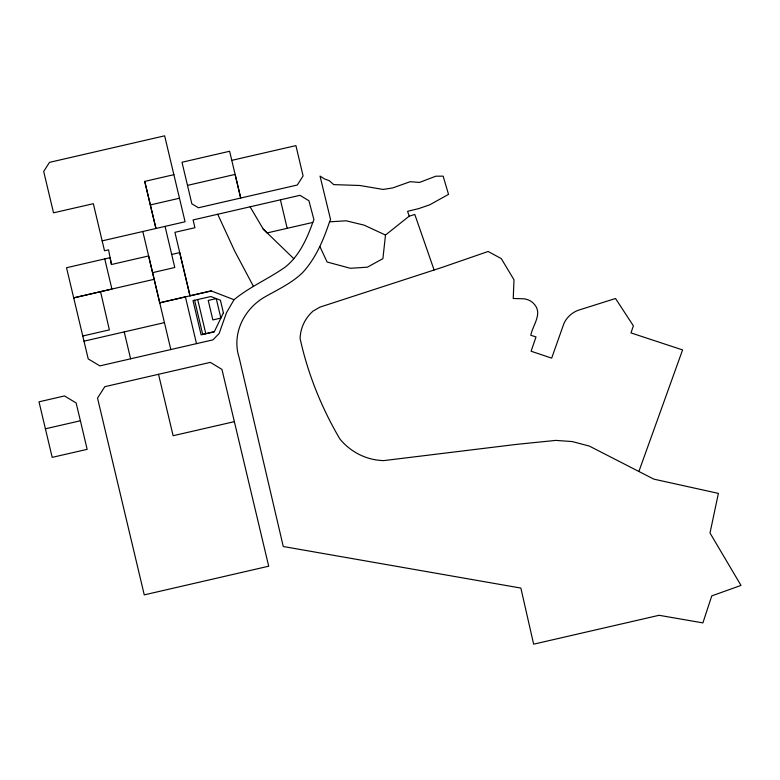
<?xml version="1.0" encoding="UTF-8"?>
<svg xmlns="http://www.w3.org/2000/svg" width="780" height="780" viewBox="0 0 780 780"><rect width="100%" height="100%" fill="white"/><g stroke="black" fill="none" stroke-linecap="round" stroke-linejoin="round"><path stroke-width="1.17" d="M434.109 270.017L414.814 214.48L409.168 216.187L385.495 235.043L382.912 258.638L367.351 267.189L350.347 268.281L327.103 262.012L319.888 246.558M638.888 471.481L682.588 349.918L630.971 332.914L633.38 325.835L615.537 298.496L578.175 310.294C571.886 312.624 566.572 317.479 563.882 323.651L551.675 358.127L531.112 351.234L535.996 336.921L530.79 335.264C532.623 325.435 542.909 313.677 534.28 304.219A16.01 15.581 -6 0 0 528.245 299.871L524.648 298.837L513.24 298.477L513.991 279.796L501.286 258.609L488.134 251.482L441.938 267.462L319.976 307.115L313.111 311.035A39.283 38.21 -6 0 0 300.105 338.5C307.759 373.698 321.594 407.921 339.895 438.994C350.747 452.215 366.707 460.258 383.857 460.6L516.301 444.405L555.847 440.398L572.257 441.568L589.27 446.053L653.825 479.135L718.39 493.389L710.005 533.003L741 585.429L711.769 595.881L702.887 622.898L659.081 615.293L533.647 644.173L520.865 588.071L283.267 546.517L239.226 357.893C231.348 334.045 243.955 308.704 265.239 296.731C278.216 289.351 292.003 283.023 302.776 272.454C315.929 257.995 323.388 240.143 329.54 221.842L330.544 219.463L320.024 176.075L324.577 178.971L329.423 180.755L333.684 184.616L359.892 185.494L383.107 189.442L392.72 187.931L410.212 181.691L419.465 182.442L435.835 176.202L443.147 176.153L448.529 194.376L429.78 204.789L418.548 208.66L407.608 211.312L409.168 216.187M312.799 222.427L313.93 219.687L308.929 200.752L299.949 195.322L193.089 219.941L194.912 227.721L174.915 232.333L189.998 295.805L211.243 290.921L234.019 299.705C249.863 286.65 269.012 278.665 285.656 266.76C299.471 255.45 306.891 238.846 312.799 222.427L267.16 232.928L263.231 229.105L250.097 206.788M234.019 299.705L226.483 312.731L219.16 333.45L212.979 339.846L99.859 365.888L88.218 358.917L66.534 267.735L110.087 257.683L111.452 264.517L148.619 255.947L170.83 349.547M142.818 231.494L152.588 272.668L174.778 267.481L165.058 226.375M144.729 181.399L155.951 228.491L144.729 181.399L173.872 174.681L185.084 221.764L102.151 240.874L93.337 203.697L53.527 212.823L43.69 171.444L49.511 162.357L164.648 135.827L173.872 174.681M187.493 185.386L191.851 203.833L198.442 207.763L240.708 198.032L229.622 151.261L181.993 162.259L187.493 185.386L235.111 174.408L240.708 198.032L297.297 185.016L303.098 175.919L295.912 145.616L231.757 160.368M150.316 204.945L179.478 198.218M171.659 254.456L179.722 252.593L189.998 295.805M196.501 343.629L185.416 296.887L159.744 302.806L154.157 279.308L73.71 297.872L111.91 289.048L104.754 258.94M159.744 302.806L211.243 290.921M84.026 341.172L164.434 322.637M158.525 374.293L104.812 386.685L97.529 398.053L144.261 594.877L268.7 566.202L221.939 369.398L210.337 362.378L158.525 374.293L173.121 435.718L234.37 421.639M82.768 335.995L109.376 329.881L100.561 291.671M214.334 331.656L202.673 334.337L194.591 300.251M45.415 428.795L80.398 420.771L87.155 449.339L52.192 457.373L39 401.827L64.526 395.938L76.138 402.968L80.398 420.771M329.54 221.842L346.144 220.789L364.153 225.147L385.495 235.043M263.231 229.105L293.777 258.658M253.471 286.445L234.643 250.965L217.718 214.256M102.151 240.874L104.53 250.78L108.547 249.853L111.452 264.517M280.42 199.826L287.167 228.296M197.701 299.54L205.784 333.625M124.234 331.9L130.601 358.81M152.588 272.668L154.157 279.308M223.402 312.819L214.246 331.851L201.123 334.864L193.001 300.612L210.834 296.517L220.409 300.212L223.402 312.819M216.245 298.603L208.231 300.446L212.852 319.927L220.867 318.084L216.245 298.603"/></g></svg>
